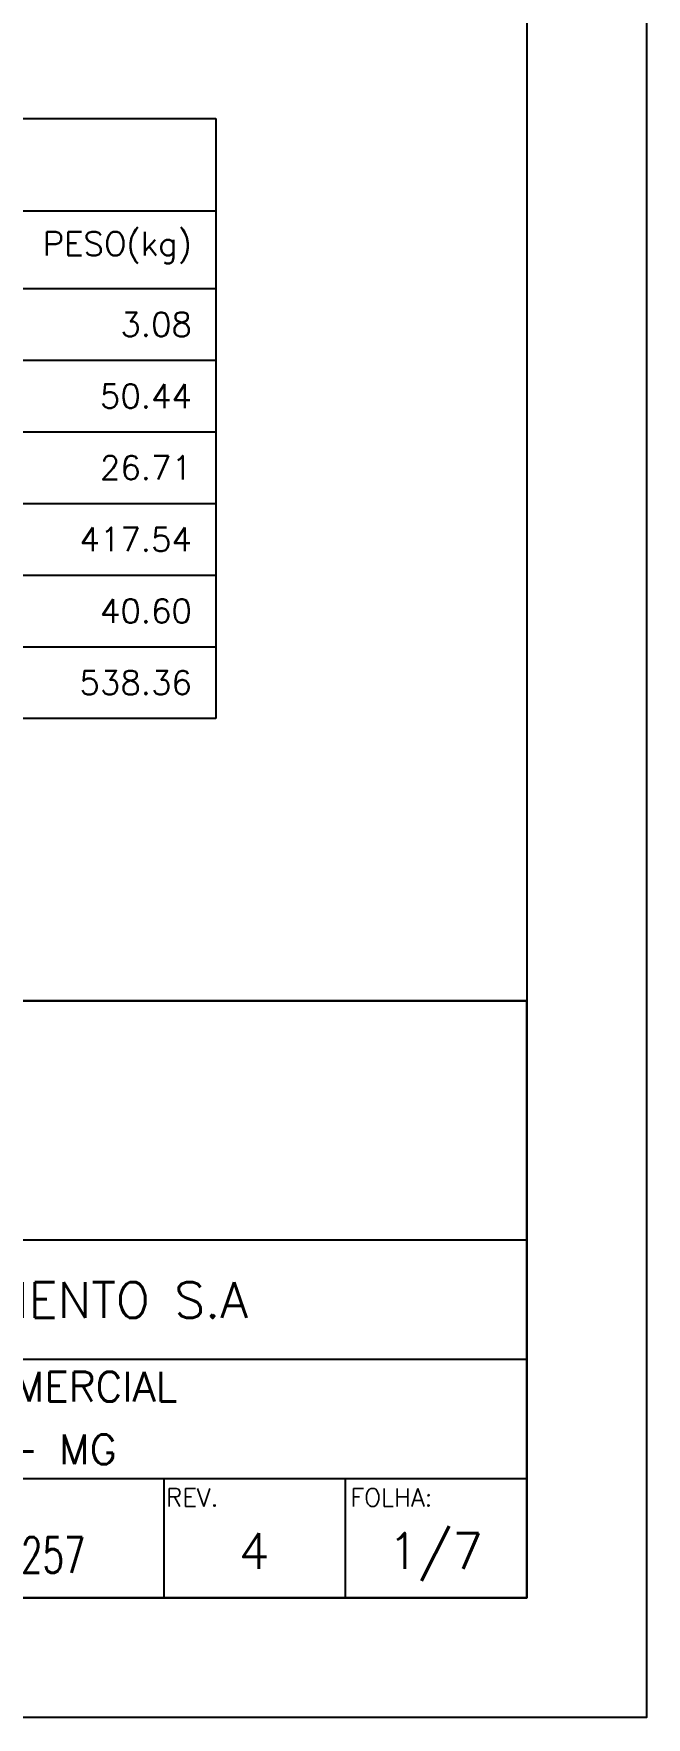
# Model space of a CAD drawing. Header units: centimetres. Extents: x 1658 to 27871, y 8240 to 11444.
# Drawn here: x 8756 to 9141, y 8294 to 9352 of the extents above; entities that cross this region are included whole.
import ezdxf
from ezdxf.enums import TextEntityAlignment as Align

# ---------------------------------------------------------------- set-up
doc = ezdxf.new("R2010")
doc.units = ezdxf.units.CM
doc.header["$LTSCALE"] = 50
doc.header["$MEASUREMENT"] = 0
for name, color, linetype in [('FORMATO-PRECON', 2, 'Continuous'), ('HACHURAS-PRECON', 1, 'Continuous'), ('ListaF', 3, 'Continuous')]:
    doc.layers.add(name, color=color, linetype=linetype)
doc.styles.add('PRECON-ROMANS', font='romans.shx')
doc.styles.add('ROMANS', font='ROMANS.SHX', dxfattribs={"oblique": 15, "height": 3})
doc.styles.get("Standard").update_dxf_attribs({"font": 'romans.shx'})

# ---------------------------------------------------------------- blocks, each defined once
blk = doc.blocks.new('A$C2E607E54')
at = {"layer": 'FORMATO-PRECON'}
blk.add_lwpolyline([(0, 4200), (2970, 4200), (2970, 0), (0, 0)], close=True, dxfattribs=at)
at = {"layer": 'FORMATO-PRECON', "color": 6}
blk.add_lwpolyline([(100, 3950), (2870, 3950), (2870, 100), (100, 100)], close=True, dxfattribs=at)
blk = doc.blocks.new('CARIMBO')
at = {"layer": 'FORMATO-PRECON', "color": 6}
for p, q in [((-1050, 300), (0, 300)), ((-1750, 200), (0, 200)), ((-1750, 100), (0, 100)), ((-303.9, 0), (-303.9, 100)), ((-152, 0), (-152, 100))]:
    blk.add_line(p, q, dxfattribs=at)
blk.add_lwpolyline([(-1750, 500), (0, 500), (0, 0), (-1750, 0)], close=True, dxfattribs=at)
at = {"layer": 'FORMATO-PRECON', "style": 'ROMANS'}
for s, p in [('REV.', (-302.3, 76.7)), ('FOLHA:', (-148, 76.7))]:
    blk.add_text(s, height=15, dxfattribs=at).set_placement(p)
at = {"layer": 'FORMATO-PRECON', "color": 5, "style": 'PRECON-ROMANS', "flags": 8}
for p in [(-524.8, 472.6), (-525, 423), (-525, 399.4), (-525, 376)]:
    blk.add_attdef('X', text='', height=30, dxfattribs=at).set_placement(p, align=Align.MIDDLE_CENTER)
at = {"layer": 'FORMATO-PRECON', "color": 3, "style": 'PRECON-ROMANS', "flags": 8}
for p in [(-525, 331.7), (-486.3, 177), (-486.3, 124.4)]:
    blk.add_attdef('X', text='', height=25, dxfattribs=at).set_placement(p, align=Align.MIDDLE_CENTER)
at = {"layer": 'FORMATO-PRECON', "color": 4, "style": 'PRECON-ROMANS', "flags": 8}
for p in [(-525, 249.6), (-483.3, 36), (-228.7, 39.4), (-76.7, 39.4)]:
    blk.add_attdef('X', text='', height=30, dxfattribs=at).set_placement(p, align=Align.MIDDLE_CENTER)
at = {"layer": 'FORMATO-PRECON', "color": 2, "style": 'PRECON-ROMANS', "flags": 8}
for height, p in [(20, (-1635.8, 142.3)), (20, (-1402.5, 142.3)), (20, (-1169.1, 142.3)), (30, (-902.7, 42.3)), (20, (-1635.8, 42.3))]:
    blk.add_attdef('X', text='', height=height, dxfattribs=at).set_placement(p, align=Align.MIDDLE_CENTER)

msp = doc.modelspace()

# ---------------------------------------------------------------- linework, layer by layer
at = {"layer": 'FORMATO-PRECON', "color": 6}
msp.add_lwpolyline([(9065.86, 8743.94), (6988.36, 8743.94), (6988.36, 8368.94), (9065.86, 8368.94)], close=True, dxfattribs=at)
at = {"layer": 'ListaF', "color": 2}
for p, q in [((8251.6, 9298.37), (8870.35, 9298.37)), ((8870.35, 9298.37), (8870.35, 8921.42)), ((8251.6, 9240.24), (8870.35, 9240.24)), ((8251.6, 9191.49), (8870.35, 9191.49)), ((8251.6, 9146.42), (8870.35, 9146.42)), ((8251.6, 9101.42), (8870.35, 9101.42)), ((8251.6, 9056.42), (8870.35, 9056.42)), ((8251.6, 9011.42), (8870.35, 9011.42)), ((8251.6, 8966.42), (8870.35, 8966.42)), ((8870.35, 8921.42), (8251.6, 8921.42))]:
    msp.add_line(p, q, dxfattribs=at)

# ---------------------------------------------------------------- block references
at = {"layer": 'FORMATO-PRECON'}
ref = msp.add_blockref('CARIMBO', (9065.86, 8368.94), dxfattribs=dict(at, xscale=0.7499999918802306, yscale=0.7499999918802306, zscale=0.7499999918802306))
ref.add_attrib('X', 'CROMA ESTACIONAMENTO S.A', dxfattribs={"color": 4, "height": 22.5, "style": 'PRECON-ROMANS', "flags": 8}).set_placement((8672.12, 8556.14), align=Align.MIDDLE_CENTER)
ref.add_attrib('X', 'EDIFICAÇÃO COMERCIAL', dxfattribs={"color": 3, "height": 18.75, "style": 'PRECON-ROMANS', "flags": 8}).set_placement((8701.11, 8501.67), align=Align.MIDDLE_CENTER)
ref.add_attrib('X', 'CONTAGEM - MG', dxfattribs={"color": 3, "height": 18.75, "style": 'PRECON-ROMANS', "flags": 8}).set_placement((8701.11, 8462.26), align=Align.MIDDLE_CENTER)
ref.add_attrib('X', '024-2025-257', dxfattribs={"color": 4, "height": 22.5, "style": 'PRECON-ROMANS', "width": 0.7}).set_placement((8703.36, 8395.93), align=Align.MIDDLE_CENTER)
ref.add_attrib('X', '4', dxfattribs={"color": 4, "height": 22.5, "style": 'PRECON-ROMANS'}).set_placement((8894.36, 8398.48), align=Align.MIDDLE_CENTER)
ref.add_attrib('X', '1/7', dxfattribs={"color": 4, "height": 22.5, "style": 'PRECON-ROMANS'}).set_placement((9008.33, 8398.48), align=Align.MIDDLE_CENTER)
at = {"layer": 'HACHURAS-PRECON', "xscale": 0.7499999999999996, "yscale": 0.7499999999999996, "zscale": 0.7499999999999996}
msp.add_blockref('A$C2E607E54', (6913.36, 8293.94), dxfattribs=at)

# ---------------------------------------------------------------- texts
at = {"layer": 'ListaF', "color": 2}
msp.add_text('PESO(kg)', height=15, dxfattribs=at).set_placement((8855.35, 9219.62), align=Align.MIDDLE_RIGHT)
at = {"layer": 'ListaF', "color": 3}
for s, p in [('3.08', (8855.35, 9168.92)), ('50.44', (8855.35, 9123.92)), ('26.71', (8855.35, 9078.92)), ('417.54', (8855.35, 9033.92)), ('40.60', (8855.35, 8988.92)), ('538.36', (8855.35, 8943.92))]:
    msp.add_text(s, height=15, dxfattribs=at).set_placement(p, align=Align.MIDDLE_RIGHT)

doc.saveas('drawing.dxf')
